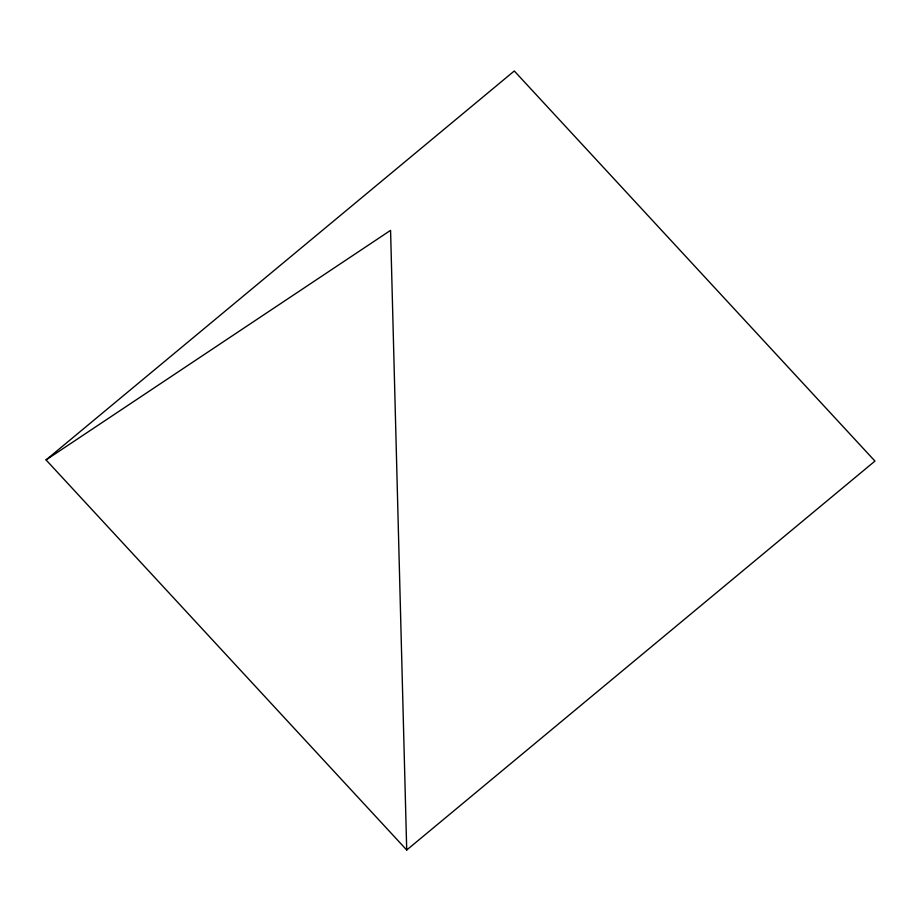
<?xml version="1.0" encoding="UTF-8"?>
<svg xmlns="http://www.w3.org/2000/svg" width="921" height="921" viewBox="0 0 921 921"><rect width="100%" height="100%" fill="white"/><g stroke="black" fill="none" stroke-linecap="round" stroke-linejoin="round"><path stroke-width="1.38" d="M46.05 459.924L514.286 70.986L874.95 461.076L406.714 850.014L46.05 459.924L390.573 230.354L406.714 850.014"/></g></svg>
